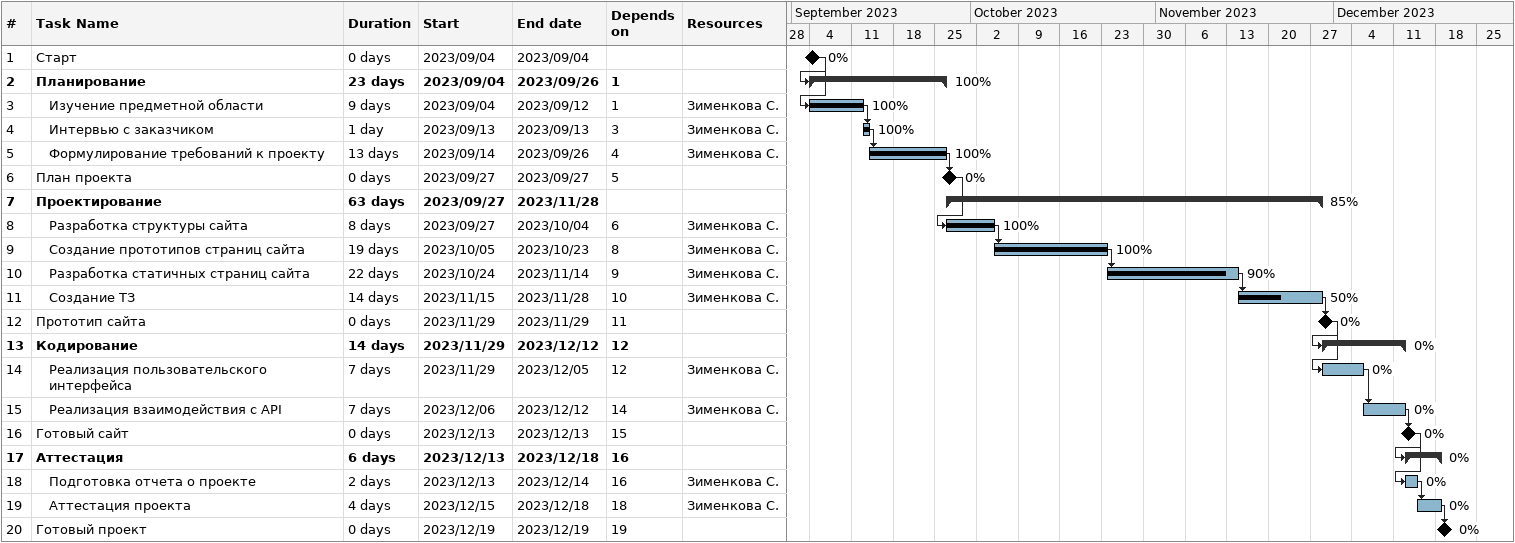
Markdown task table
| ID | Level | Task | Duration | Start | Finish | Predecessors | Resources | % complete |
|---|---|---|---|---|---|---|---|---|
| 1 | 1 | Старт | 0d | 2023-09-04 | 2023-09-04 |  |  | 0 |
| 2 | 1 | **Планирование** | 23d | 2023-09-04 | 2023-09-26 | 1 |  | 100 |
| 3 | 2 | Изучение предметной области | 9d | 2023-09-04 | 2023-09-12 | 1 | Зименкова С. | 100 |
| 4 | 2 | Интервью с заказчиком | 1d | 2023-09-13 | 2023-09-13 | 3 | Зименкова С. | 100 |
| 5 | 2 | Формулирование требований к проекту | 13d | 2023-09-14 | 2023-09-26 | 4 | Зименкова С. | 100 |
| 6 | 1 | План проекта | 0d | 2023-09-27 | 2023-09-27 | 5 |  | 0 |
| 7 | 1 | **Проектирование** | 63d | 2023-09-27 | 2023-11-28 |  |  | 85 |
| 8 | 2 | Разработка структуры сайта | 8d | 2023-09-27 | 2023-10-04 | 6 | Зименкова С. | 100 |
| 9 | 2 | Создание прототипов страниц сайта | 19d | 2023-10-05 | 2023-10-23 | 8 | Зименкова С. | 100 |
| 10 | 2 | Разработка статичных страниц сайта | 22d | 2023-10-24 | 2023-11-14 | 9 | Зименкова С. | 90 |
| 11 | 2 | Создание ТЗ | 14d | 2023-11-15 | 2023-11-28 | 10 | Зименкова С. | 50 |
| 12 | 1 | Прототип сайта | 0d | 2023-11-29 | 2023-11-29 | 11 |  | 0 |
| 13 | 1 | **Кодирование** | 14d | 2023-11-29 | 2023-12-12 | 12 |  | 0 |
| 14 | 2 | Реализация пользовательского интерфейса | 7d | 2023-11-29 | 2023-12-05 | 12 | Зименкова С. | 0 |
| 15 | 2 | Реализация взаимодействия с API | 7d | 2023-12-06 | 2023-12-12 | 14 | Зименкова С. | 0 |
| 16 | 1 | Готовый сайт | 0d | 2023-12-13 | 2023-12-13 | 15 |  | 0 |
| 17 | 1 | **Аттестация** | 6d | 2023-12-13 | 2023-12-18 | 16 |  | 0 |
| 18 | 2 | Подготовка отчета о проекте | 2d | 2023-12-13 | 2023-12-14 | 16 | Зименкова С. | 0 |
| 19 | 2 | Аттестация проекта | 4d | 2023-12-15 | 2023-12-18 | 18 | Зименкова С. | 0 |
| 20 | 1 | Готовый проект | 0d | 2023-12-19 | 2023-12-19 | 19 |  | 0 |
